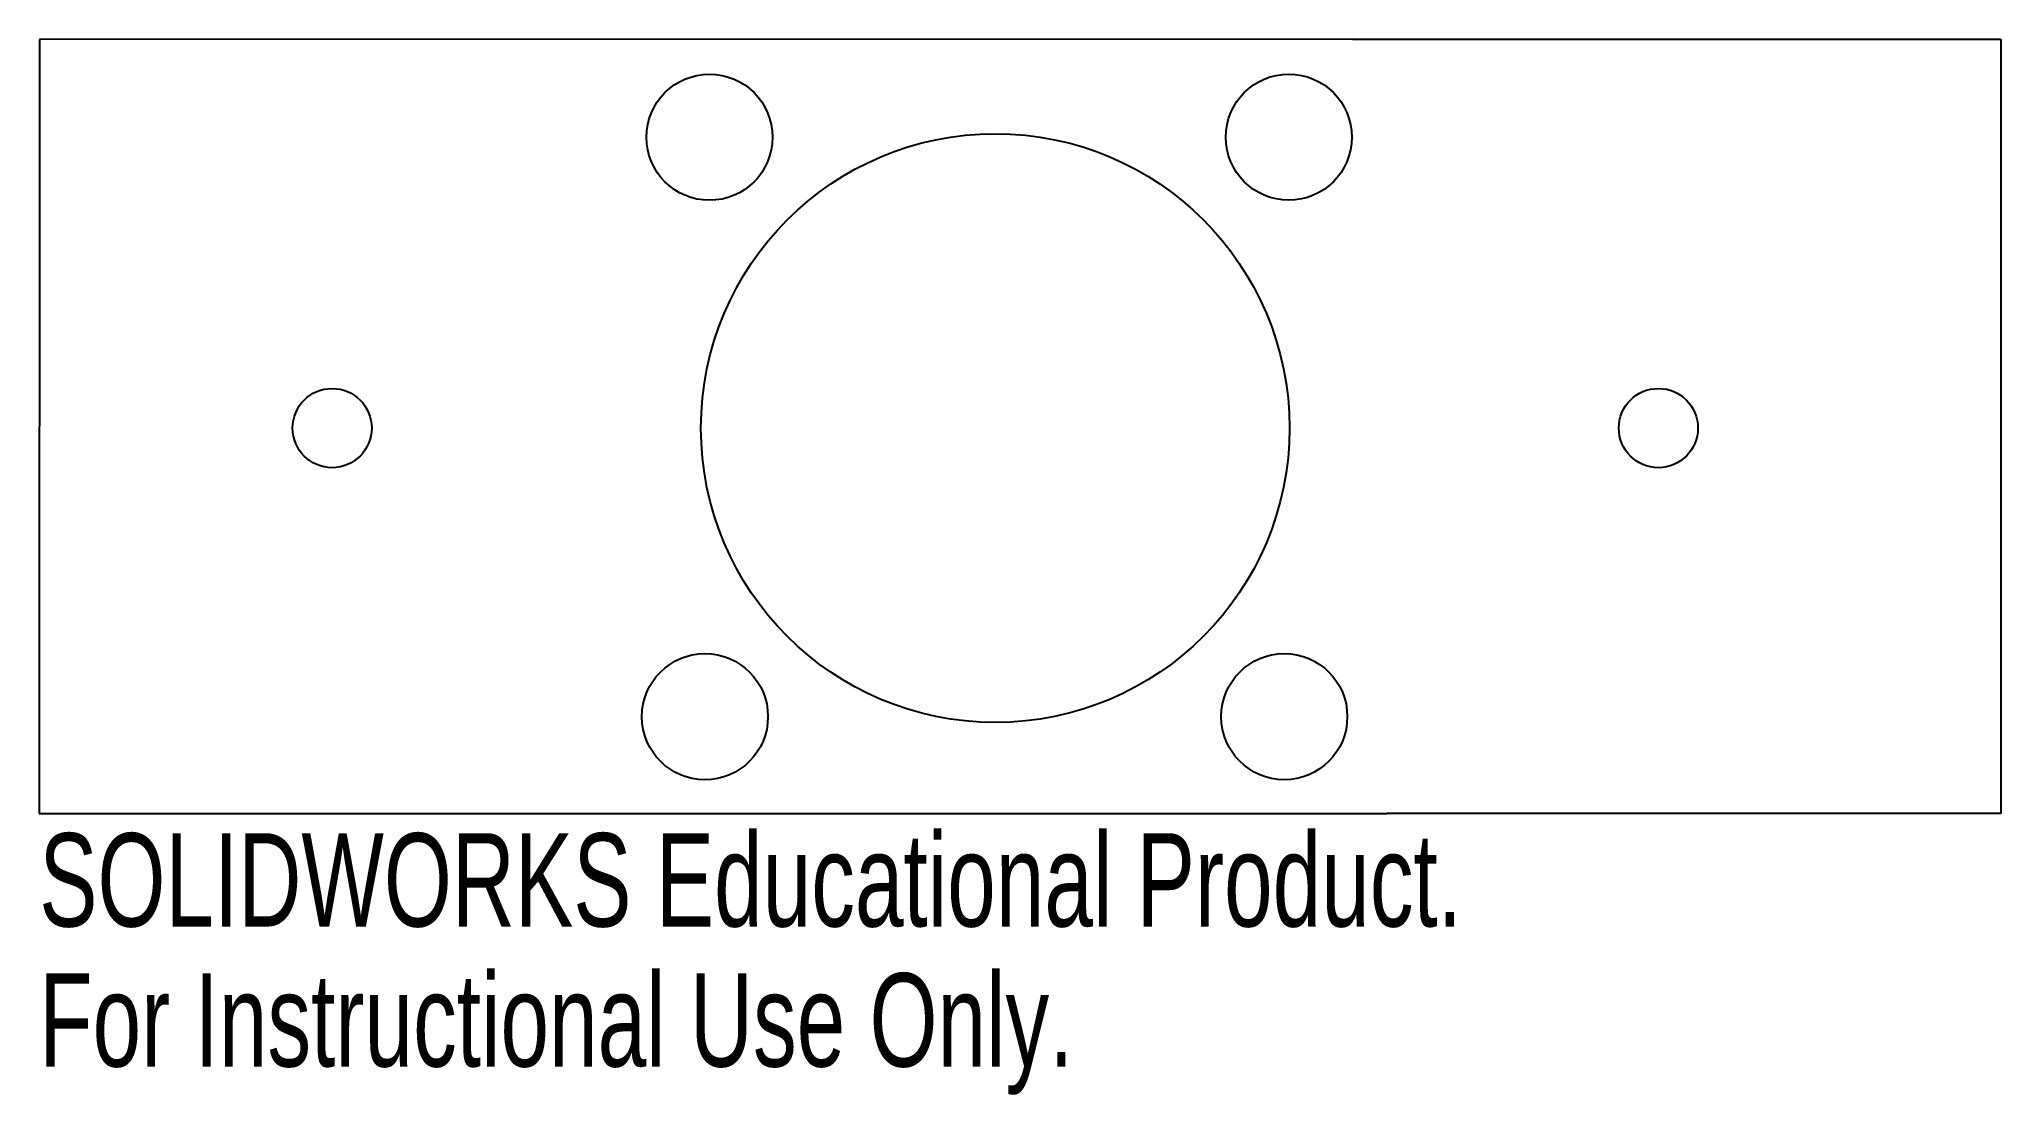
# Model space of a CAD drawing. Header units: inches. Extents: x -0.67 to 3.33, y -1.37 to 0.79.
import ezdxf

# ---------------------------------------------------------------- set-up
doc = ezdxf.new("R2010")
doc.units = ezdxf.units.IN
doc.header["$MEASUREMENT"] = 0
doc.styles.add('SLDTEXTSTYLE0', font='TXT', dxfattribs={"width": 0.7})

msp = doc.modelspace()

# ---------------------------------------------------------------- linework, layer by layer
at = {"color": 7, "linetype": 'Continuous', "lineweight": 25}
for p, q in [((-0.6687, 0.7854), (-0.6695, -0.792)), ((2.008, 0.7859), (-0.6687, 0.7854)), ((2.008, 0.7859), (3.3297, 0.7859)), ((3.3297, 0.7859), (3.3297, -0.792)), ((-0.6695, -0.792), (0.5507, -0.7918)), ((0.5507, -0.7918), (2.0088, -0.7918)), ((2.0088, -0.7918), (2.0788, -0.792)), ((3.3297, -0.792), (2.0788, -0.792))]:
    msp.add_line(p, q, dxfattribs=at)
for centre, radius in [((0.697, 0.5862), 0.1285), ((1.8781, 0.5863), 0.1285), ((1.2797, -0.0066), 0.6), ((-0.0723, -0.0066), 0.0807), ((2.6317, -0.0066), 0.0807), ((0.6878, -0.5948), 0.1285), ((1.8689, -0.5947), 0.1285)]:
    msp.add_circle(centre, radius, dxfattribs=at)

# ---------------------------------------------------------------- texts
at = {"color": 7, "linetype": 'Continuous', "char_height": 0.1903, "attachment_point": 1, "style": 'SLDTEXTSTYLE0'}
for s, insert in [('SOLIDWORKS Educational Product.', (-0.6695, -0.8322)), ('For Instructional Use Only.', (-0.6695, -1.1176))]:
    msp.add_mtext(s, dxfattribs=dict(at, insert=insert))

doc.saveas('drawing.dxf')
